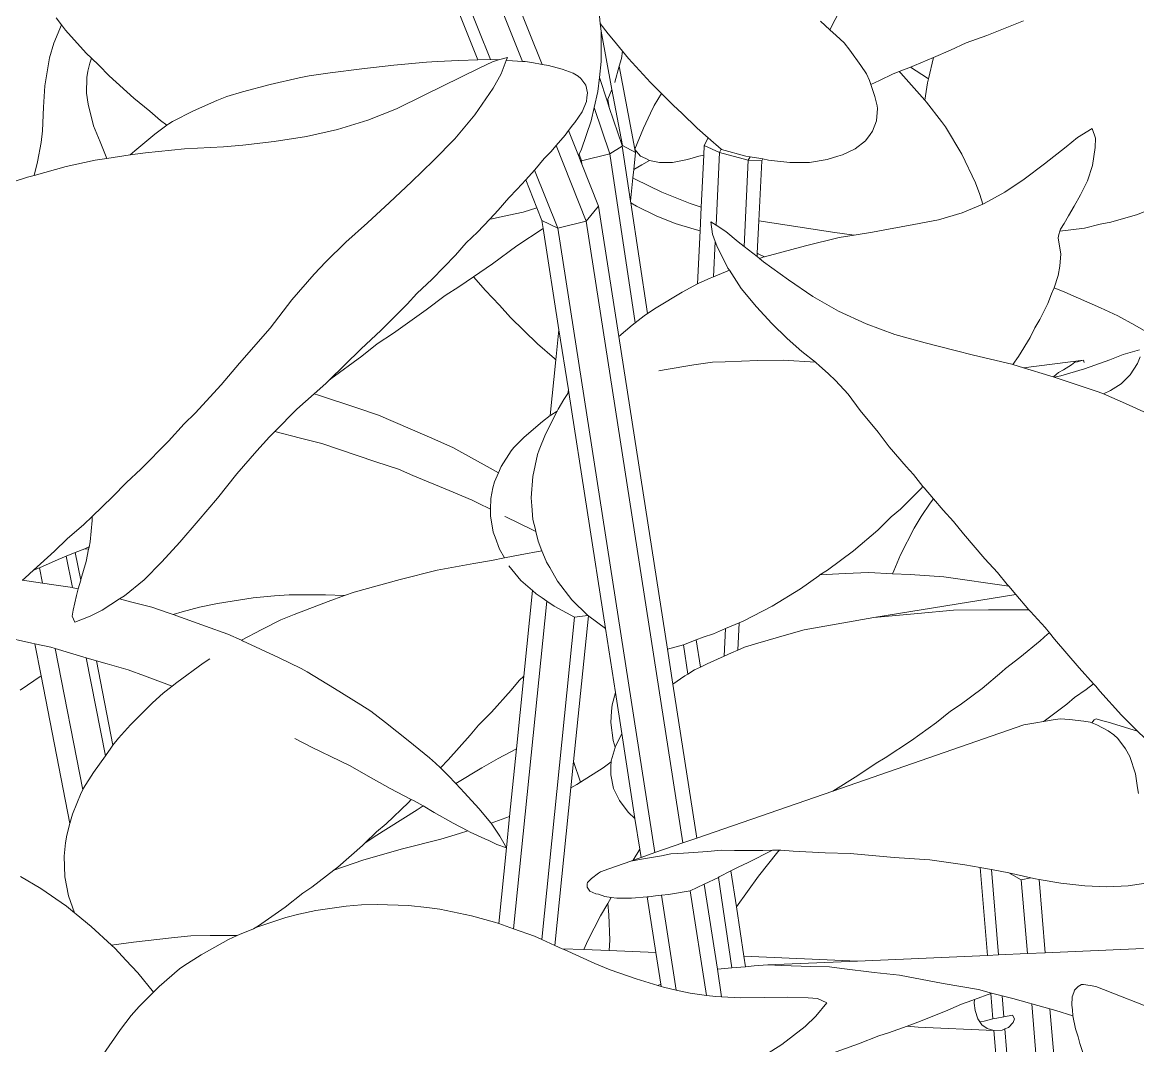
# Model space of a CAD drawing. Header units: metres. Extents: x 12.2 to 77.2, y 18.8 to 35.5.
# Drawn here: x 56.3503 to 56.5621, y 29.8605 to 30.0549 of the extents above; entities that cross this region are included whole.
import ezdxf

# ---------------------------------------------------------------- set-up
doc = ezdxf.new("R2010")
doc.units = ezdxf.units.M
doc.layers.add('0inne_gulv', color=7, linetype='Continuous', lineweight=13)

# ---------------------------------------------------------------- blocks, each defined once
blk = doc.blocks.new('One bedroom house fr')
for p, q in [((1.44111, -2.4184), (1.40235, -2.32123)), ((1.44718, -2.41876), (1.41072, -2.32728)), ((1.43873, -2.41848), (1.41501, -2.35902)), ((1.45091, -2.41933), (1.43553, -2.38077)), ((1.50553, -2.41273), (1.51252, -2.39925)), ((1.46154, -2.40743), (1.46196, -2.41153)), ((1.35823, -2.41531), (1.35966, -2.4118)), ((1.35865, -2.41051), (1.35966, -2.4118)), ((1.35966, -2.4118), (1.36044, -2.41281)), ((1.46196, -2.41153), (1.46342, -2.41349)), ((1.46196, -2.41153), (1.46212, -2.41301)), ((1.50374, -2.41113), (1.50553, -2.41273)), ((1.54234, -2.41108), (1.53534, -2.41383)), ((1.36044, -2.41281), (1.36437, -2.41717)), ((1.46212, -2.41301), (1.4621, -2.41481)), ((1.46417, -2.42407), (1.46212, -2.41301)), ((1.46342, -2.41349), (1.46446, -2.41474)), ((1.50553, -2.41273), (1.50676, -2.41383)), ((1.50676, -2.41383), (1.50829, -2.41526)), ((1.53534, -2.41383), (1.53143, -2.41526)), ((1.35741, -2.41808), (1.35823, -2.41531)), ((1.4621, -2.41481), (1.46211, -2.41875)), ((1.46618, -2.41683), (1.46446, -2.41474)), ((1.50936, -2.41662), (1.50829, -2.41526)), ((1.52842, -2.41662), (1.53143, -2.41526)), ((1.35648, -2.42339), (1.35741, -2.41808)), ((1.36437, -2.41717), (1.36537, -2.41814)), ((1.36501, -2.41909), (1.36537, -2.41814)), ((1.36537, -2.41814), (1.36675, -2.41947)), ((1.44111, -2.4184), (1.43873, -2.41848)), ((1.44117, -2.4184), (1.44111, -2.4184)), ((1.44117, -2.4184), (1.44264, -2.41848)), ((1.44431, -2.41802), (1.44264, -2.41848)), ((1.44431, -2.41802), (1.4441, -2.41856)), ((1.46557, -2.41964), (1.46596, -2.4182)), ((1.46618, -2.41683), (1.46596, -2.4182)), ((1.46618, -2.41683), (1.46614, -2.41683)), ((1.46618, -2.41683), (1.46731, -2.4182)), ((1.47147, -2.42277), (1.46731, -2.4182)), ((1.51145, -2.41951), (1.50936, -2.41662)), ((1.52164, -2.41951), (1.5252, -2.41799)), ((1.5252, -2.41799), (1.52425, -2.42209)), ((1.5252, -2.41799), (1.52842, -2.41662)), ((1.36466, -2.42059), (1.36501, -2.41909)), ((1.36868, -2.42148), (1.36675, -2.41947)), ((1.41064, -2.4209), (1.41665, -2.42014)), ((1.42277, -2.41948), (1.41665, -2.42014)), ((1.42277, -2.41948), (1.42893, -2.41892)), ((1.43894, -2.42004), (1.4285, -2.4252)), ((1.42893, -2.41892), (1.43101, -2.41876)), ((1.43101, -2.41876), (1.43509, -2.4186)), ((1.43873, -2.41848), (1.43509, -2.4186)), ((1.43894, -2.42004), (1.44147, -2.41881)), ((1.44264, -2.41848), (1.44147, -2.41881)), ((1.4441, -2.41856), (1.44312, -2.42113)), ((1.4441, -2.41856), (1.44529, -2.41862)), ((1.44529, -2.41862), (1.44718, -2.41876)), ((1.44718, -2.41876), (1.44769, -2.4188)), ((1.44895, -2.41897), (1.44769, -2.4188)), ((1.44895, -2.41897), (1.45091, -2.41933)), ((1.45091, -2.41933), (1.45212, -2.41955)), ((1.45474, -2.42024), (1.45212, -2.41955)), ((1.45474, -2.42024), (1.45679, -2.42101)), ((1.46211, -2.41875), (1.46178, -2.4218)), ((1.46474, -2.42268), (1.46557, -2.41964)), ((1.46557, -2.41964), (1.46852, -2.43544)), ((1.51249, -2.42113), (1.51145, -2.41951)), ((1.5187, -2.42068), (1.52086, -2.41982)), ((1.52086, -2.41982), (1.52164, -2.41951)), ((1.52408, -2.42196), (1.52086, -2.41982)), ((1.36448, -2.42183), (1.36443, -2.42479)), ((1.36448, -2.42183), (1.36466, -2.42059)), ((1.37338, -2.42576), (1.36868, -2.42148)), ((1.39927, -2.42315), (1.40481, -2.42185)), ((1.40481, -2.42185), (1.40667, -2.42147)), ((1.40667, -2.42147), (1.41064, -2.4209)), ((1.44162, -2.42381), (1.44312, -2.42113)), ((1.45679, -2.42101), (1.45777, -2.42159)), ((1.45827, -2.42198), (1.45777, -2.42159)), ((1.45827, -2.42198), (1.45921, -2.4233)), ((1.46178, -2.4218), (1.46149, -2.42448)), ((1.46326, -2.42624), (1.46178, -2.4218)), ((1.46472, -2.42277), (1.46474, -2.42268)), ((1.51305, -2.42241), (1.51249, -2.42113)), ((1.51305, -2.42241), (1.51333, -2.42317)), ((1.51498, -2.42241), (1.51333, -2.42317)), ((1.51498, -2.42241), (1.51758, -2.42113)), ((1.51758, -2.42113), (1.5187, -2.42068)), ((1.51904, -2.42102), (1.5187, -2.42068)), ((1.52357, -2.42614), (1.51904, -2.42102)), ((1.52425, -2.42209), (1.52408, -2.42196)), ((1.52425, -2.42209), (1.52408, -2.42285)), ((1.35626, -2.42746), (1.35648, -2.42339)), ((1.36443, -2.42479), (1.36471, -2.42691)), ((1.39402, -2.42454), (1.39106, -2.42543)), ((1.39402, -2.42454), (1.39927, -2.42315)), ((1.44162, -2.42381), (1.43815, -2.42888)), ((1.45954, -2.4247), (1.45921, -2.4233)), ((1.45954, -2.4247), (1.45937, -2.42559)), ((1.46082, -2.42749), (1.46149, -2.42448)), ((1.46417, -2.42407), (1.46338, -2.42594)), ((1.46615, -2.43473), (1.46417, -2.42407)), ((1.47147, -2.42277), (1.47355, -2.42485)), ((1.51333, -2.42317), (1.51411, -2.42541)), ((1.52357, -2.42614), (1.52408, -2.42285)), ((1.36471, -2.42691), (1.36574, -2.43101)), ((1.3764, -2.42818), (1.37338, -2.42576)), ((1.38473, -2.42815), (1.38914, -2.42618)), ((1.38914, -2.42618), (1.39106, -2.42543)), ((1.42325, -2.42774), (1.4285, -2.4252)), ((1.45852, -2.42833), (1.45931, -2.42635)), ((1.45937, -2.42559), (1.45931, -2.42635)), ((1.46338, -2.42594), (1.46326, -2.42624)), ((1.46367, -2.42749), (1.46326, -2.42624)), ((1.46367, -2.42749), (1.46338, -2.42594)), ((1.47355, -2.42485), (1.47221, -2.42716)), ((1.47355, -2.42485), (1.47587, -2.42716)), ((1.51455, -2.42718), (1.51411, -2.42541)), ((1.52388, -2.4265), (1.52357, -2.42614)), ((1.52388, -2.4265), (1.52675, -2.43019)), ((1.35605, -2.43194), (1.35626, -2.42746)), ((1.37844, -2.42995), (1.3764, -2.42818)), ((1.38076, -2.43018), (1.38473, -2.42815)), ((1.41779, -2.42994), (1.42325, -2.42774)), ((1.43436, -2.43345), (1.43815, -2.42888)), ((1.45852, -2.42833), (1.45714, -2.43036)), ((1.46024, -2.43007), (1.46082, -2.42749)), ((1.46375, -2.4363), (1.46082, -2.42749)), ((1.46608, -2.43473), (1.46367, -2.42749)), ((1.47148, -2.42857), (1.47014, -2.43144)), ((1.47221, -2.42716), (1.47148, -2.42857)), ((1.47587, -2.42716), (1.47743, -2.42857)), ((1.47743, -2.42857), (1.48036, -2.43144)), ((1.51437, -2.43005), (1.5146, -2.42773)), ((1.5146, -2.42773), (1.51455, -2.42718)), ((1.36574, -2.43101), (1.36702, -2.43402)), ((1.37736, -2.4326), (1.37966, -2.43089)), ((1.37844, -2.42995), (1.37966, -2.43089)), ((1.37966, -2.43089), (1.38003, -2.43061)), ((1.38003, -2.43061), (1.38076, -2.43018)), ((1.41779, -2.42994), (1.41209, -2.43172)), ((1.45673, -2.4308), (1.45593, -2.4319)), ((1.45714, -2.43036), (1.45673, -2.4308)), ((1.46024, -2.43007), (1.45839, -2.43545)), ((1.51437, -2.43005), (1.51365, -2.43201)), ((1.52675, -2.43019), (1.52751, -2.43121)), ((1.35579, -2.43416), (1.35605, -2.43194)), ((1.37736, -2.4326), (1.37358, -2.43572)), ((1.40006, -2.43395), (1.40616, -2.43305)), ((1.41209, -2.43172), (1.40616, -2.43305)), ((1.45356, -2.43476), (1.45527, -2.43279)), ((1.45593, -2.4319), (1.45527, -2.43279)), ((1.45782, -2.43665), (1.45593, -2.4319)), ((1.46852, -2.43544), (1.47014, -2.43144)), ((1.48245, -2.43327), (1.48036, -2.43144)), ((1.48169, -2.43473), (1.48245, -2.43327)), ((1.48493, -2.43544), (1.48245, -2.43327)), ((1.51228, -2.43383), (1.51317, -2.43264)), ((1.51317, -2.43264), (1.51365, -2.43201)), ((1.52751, -2.43121), (1.53062, -2.4364)), ((1.55042, -2.43496), (1.55256, -2.43321)), ((1.55534, -2.43147), (1.55256, -2.43321)), ((1.55534, -2.43147), (1.55595, -2.43331)), ((1.35513, -2.43783), (1.35579, -2.43416)), ((1.36826, -2.43717), (1.36702, -2.43402)), ((1.383, -2.43539), (1.37558, -2.4361)), ((1.39043, -2.43497), (1.383, -2.43539)), ((1.39408, -2.43465), (1.39043, -2.43497)), ((1.40006, -2.43395), (1.39408, -2.43465)), ((1.43027, -2.43761), (1.43436, -2.43345)), ((1.45256, -2.43591), (1.45356, -2.43476)), ((1.45927, -2.44909), (1.45356, -2.43476)), ((1.46612, -2.43484), (1.46375, -2.4363)), ((1.46615, -2.43473), (1.46608, -2.43473)), ((1.46612, -2.43484), (1.46608, -2.43473)), ((1.46612, -2.43484), (1.46615, -2.43473)), ((1.46612, -2.43484), (1.46769, -2.44529)), ((1.46862, -2.43607), (1.46615, -2.43473)), ((1.48161, -2.43654), (1.48169, -2.43473)), ((1.4846, -2.43607), (1.48169, -2.43473)), ((1.50797, -2.43651), (1.51035, -2.43539)), ((1.51228, -2.43383), (1.51035, -2.43539)), ((1.55042, -2.43496), (1.54628, -2.43822)), ((1.55592, -2.43513), (1.55539, -2.4385)), ((1.55592, -2.43513), (1.55595, -2.43331)), ((1.36604, -2.4375), (1.36054, -2.43875)), ((1.36826, -2.43717), (1.36604, -2.4375)), ((1.37272, -2.43652), (1.36826, -2.43717)), ((1.37358, -2.43572), (1.37272, -2.43652)), ((1.37558, -2.4361), (1.37272, -2.43652)), ((1.45131, -2.43717), (1.44954, -2.43937)), ((1.45256, -2.43591), (1.45131, -2.43717)), ((1.45795, -2.43638), (1.45782, -2.43665)), ((1.45822, -2.43764), (1.45782, -2.43665)), ((1.45839, -2.43545), (1.45795, -2.43638)), ((1.45837, -2.43765), (1.45795, -2.43638)), ((1.46375, -2.4363), (1.45837, -2.43765)), ((1.46856, -2.46839), (1.46375, -2.4363)), ((1.46862, -2.43607), (1.4683, -2.43929)), ((1.46852, -2.43544), (1.46851, -2.43549)), ((1.46851, -2.43549), (1.4696, -2.43673)), ((1.46851, -2.43549), (1.46862, -2.43607)), ((1.4696, -2.43673), (1.47061, -2.43722)), ((1.47116, -2.43754), (1.47061, -2.43722)), ((1.47567, -2.43794), (1.47852, -2.43741)), ((1.47852, -2.43741), (1.48068, -2.43673)), ((1.48161, -2.43654), (1.48068, -2.43673)), ((1.48113, -2.44642), (1.48161, -2.43654)), ((1.4846, -2.43607), (1.48393, -2.44986)), ((1.48493, -2.43544), (1.4846, -2.43607)), ((1.49005, -2.43753), (1.4846, -2.43607)), ((1.48498, -2.43547), (1.48493, -2.43544)), ((1.48498, -2.43547), (1.48956, -2.43673)), ((1.48956, -2.43673), (1.4904, -2.43687)), ((1.49005, -2.43753), (1.4904, -2.43687)), ((1.4904, -2.43687), (1.49246, -2.43722)), ((1.49279, -2.43729), (1.49246, -2.43722)), ((1.4926, -2.43765), (1.49279, -2.43729)), ((1.49391, -2.43754), (1.49279, -2.43729)), ((1.50165, -2.43794), (1.50503, -2.43741)), ((1.50503, -2.43741), (1.50707, -2.43673)), ((1.50797, -2.43651), (1.50707, -2.43673)), ((1.53062, -2.4364), (1.53319, -2.44183)), ((1.35513, -2.43783), (1.35449, -2.44041)), ((1.36054, -2.43875), (1.35449, -2.44041)), ((1.43027, -2.43761), (1.4261, -2.44163)), ((1.44949, -2.43942), (1.44782, -2.44126)), ((1.44954, -2.43937), (1.44949, -2.43942)), ((1.45389, -2.45045), (1.44949, -2.43942)), ((1.45837, -2.43765), (1.45822, -2.43764)), ((1.45846, -2.43825), (1.45822, -2.43764)), ((1.45846, -2.43825), (1.45837, -2.43765)), ((1.46164, -2.44623), (1.45846, -2.43825)), ((1.4683, -2.43929), (1.46814, -2.44086)), ((1.46982, -2.43841), (1.4683, -2.43929)), ((1.47133, -2.43757), (1.46982, -2.43841)), ((1.47116, -2.43754), (1.47133, -2.43757)), ((1.47133, -2.43757), (1.47321, -2.43798)), ((1.47567, -2.43794), (1.47321, -2.43798)), ((1.48926, -2.45389), (1.49005, -2.43753)), ((1.4926, -2.43765), (1.49005, -2.43753)), ((1.49205, -2.44907), (1.4926, -2.43765)), ((1.49391, -2.43754), (1.49793, -2.43798)), ((1.50165, -2.43794), (1.49793, -2.43798)), ((1.54242, -2.4411), (1.54628, -2.43822)), ((1.55443, -2.44147), (1.55539, -2.4385)), ((1.35029, -2.44169), (1.35321, -2.44076)), ((1.35449, -2.44041), (1.35321, -2.44076)), ((1.4261, -2.44163), (1.42192, -2.44555)), ((1.44782, -2.44126), (1.4462, -2.44304)), ((1.44993, -2.44657), (1.44782, -2.44126)), ((1.46814, -2.44086), (1.46769, -2.44529)), ((1.46856, -2.4411), (1.46814, -2.44086)), ((1.47367, -2.44362), (1.46856, -2.4411)), ((1.53875, -2.44362), (1.54242, -2.4411)), ((1.55313, -2.44407), (1.55443, -2.44147)), ((1.4462, -2.44304), (1.44456, -2.44467)), ((1.479, -2.44576), (1.47367, -2.44362)), ((1.53319, -2.44183), (1.53399, -2.44406)), ((1.53487, -2.44576), (1.53875, -2.44362)), ((1.42192, -2.44555), (1.41777, -2.44939)), ((1.44257, -2.447), (1.44456, -2.44467)), ((1.46774, -2.44564), (1.46769, -2.44529)), ((1.46774, -2.44564), (1.46882, -2.44628)), ((1.47089, -2.46665), (1.46774, -2.44564)), ((1.479, -2.44576), (1.48113, -2.44642)), ((1.53461, -2.44587), (1.53069, -2.4475)), ((1.53461, -2.44587), (1.53399, -2.44406)), ((1.53487, -2.44576), (1.53461, -2.44587)), ((1.55313, -2.44407), (1.5519, -2.44628)), ((1.5691, -2.44576), (1.56398, -2.44781)), ((1.44097, -2.4487), (1.44257, -2.447)), ((1.44731, -2.4474), (1.4434, -2.44819)), ((1.44993, -2.44657), (1.44731, -2.4474)), ((1.45088, -2.44895), (1.44993, -2.44657)), ((1.46164, -2.44623), (1.45927, -2.44909)), ((1.46549, -2.47099), (1.46164, -2.44623)), ((1.46882, -2.44628), (1.47254, -2.44812)), ((1.48091, -2.45094), (1.48113, -2.44642)), ((1.53069, -2.4475), (1.5262, -2.44882)), ((1.5519, -2.44628), (1.55084, -2.44812)), ((1.56398, -2.44781), (1.55886, -2.44931)), ((1.41777, -2.44939), (1.41366, -2.45308)), ((1.43865, -2.45116), (1.44097, -2.4487)), ((1.4414, -2.44865), (1.44097, -2.4487)), ((1.4414, -2.44865), (1.4434, -2.44819)), ((1.45389, -2.45045), (1.45088, -2.44895)), ((1.45112, -2.4505), (1.45088, -2.44895)), ((1.45927, -2.44909), (1.45389, -2.45045)), ((1.47764, -2.56721), (1.45927, -2.44909)), ((1.47254, -2.44812), (1.4762, -2.44956)), ((1.4762, -2.44956), (1.47979, -2.45059)), ((1.48294, -2.44921), (1.48327, -2.45154)), ((1.48294, -2.44921), (1.48393, -2.44986)), ((1.48393, -2.44986), (1.48579, -2.45108)), ((1.49175, -2.45518), (1.49205, -2.44907)), ((1.49205, -2.44907), (1.50239, -2.45063)), ((1.52148, -2.44973), (1.51668, -2.45063)), ((1.52148, -2.44973), (1.5262, -2.44882)), ((1.55, -2.44956), (1.54935, -2.45059)), ((1.55084, -2.44812), (1.55, -2.44956)), ((1.5539, -2.45041), (1.55684, -2.44969)), ((1.55886, -2.44931), (1.55684, -2.44969)), ((1.4365, -2.45324), (1.43865, -2.45116)), ((1.45112, -2.4505), (1.44612, -2.4538)), ((1.45411, -2.46971), (1.45112, -2.4505)), ((1.47233, -2.56904), (1.45389, -2.45045)), ((1.48091, -2.45094), (1.47979, -2.45059)), ((1.48042, -2.46101), (1.48091, -2.45094)), ((1.48378, -2.45295), (1.48327, -2.45154)), ((1.48816, -2.45304), (1.48579, -2.45108)), ((1.50732, -2.4522), (1.50089, -2.45378)), ((1.50239, -2.45063), (1.50603, -2.45116)), ((1.50603, -2.45116), (1.51015, -2.45173)), ((1.51015, -2.45173), (1.50732, -2.4522)), ((1.51366, -2.45116), (1.51015, -2.45173)), ((1.51668, -2.45063), (1.51366, -2.45116)), ((1.54899, -2.45162), (1.54891, -2.45224)), ((1.54891, -2.45224), (1.54909, -2.45349)), ((1.54899, -2.45162), (1.54921, -2.451)), ((1.5539, -2.45041), (1.54921, -2.451)), ((1.54921, -2.451), (1.54935, -2.45059)), ((1.40985, -2.45683), (1.41366, -2.45308)), ((1.43446, -2.45555), (1.4365, -2.45324)), ((1.44612, -2.4538), (1.44147, -2.45718)), ((1.48378, -2.45295), (1.48345, -2.45966)), ((1.48408, -2.45378), (1.48378, -2.45295)), ((1.48408, -2.45378), (1.4862, -2.45805)), ((1.48816, -2.45304), (1.48926, -2.45389)), ((1.48926, -2.45389), (1.49172, -2.45582)), ((1.50089, -2.45378), (1.49315, -2.45586)), ((1.54942, -2.45528), (1.54909, -2.45349)), ((1.43001, -2.46014), (1.43446, -2.45555)), ((1.49172, -2.45582), (1.49175, -2.45518)), ((1.49172, -2.45582), (1.4922, -2.4562)), ((1.49193, -2.45528), (1.49175, -2.45518)), ((1.49315, -2.45586), (1.49193, -2.45528)), ((1.493, -2.4559), (1.4922, -2.4562)), ((1.4922, -2.4562), (1.49297, -2.45681)), ((1.49315, -2.45586), (1.493, -2.4559)), ((1.5492, -2.45763), (1.54942, -2.45528)), ((1.40985, -2.45683), (1.40763, -2.45917)), ((1.44147, -2.45718), (1.43788, -2.45965)), ((1.48646, -2.45843), (1.48345, -2.45966)), ((1.48646, -2.45843), (1.4862, -2.45805)), ((1.48873, -2.4619), (1.48646, -2.45843)), ((1.49766, -2.46026), (1.49297, -2.45681)), ((1.54891, -2.45945), (1.5492, -2.45763)), ((1.40763, -2.45917), (1.40338, -2.46405)), ((1.43001, -2.46014), (1.42715, -2.46284)), ((1.43788, -2.45965), (1.43511, -2.46155)), ((1.43788, -2.45965), (1.44015, -2.46229)), ((1.48068, -2.46086), (1.48284, -2.45991)), ((1.48345, -2.45966), (1.48284, -2.45991)), ((1.50231, -2.46343), (1.49766, -2.46026)), ((1.54815, -2.46175), (1.54891, -2.45945)), ((1.42715, -2.46284), (1.4253, -2.46486)), ((1.43251, -2.46323), (1.43511, -2.46155)), ((1.44015, -2.46229), (1.44281, -2.46505)), ((1.47752, -2.4626), (1.47256, -2.46556)), ((1.47752, -2.4626), (1.48042, -2.46101)), ((1.48042, -2.46101), (1.48068, -2.46086)), ((1.49162, -2.46538), (1.48873, -2.4619)), ((1.5476, -2.46293), (1.54694, -2.46474)), ((1.5481, -2.46192), (1.5476, -2.46293)), ((1.5481, -2.46192), (1.54815, -2.46175)), ((1.55017, -2.4626), (1.54815, -2.46175)), ((1.55017, -2.4626), (1.55693, -2.46556)), ((1.39926, -2.46941), (1.40338, -2.46405)), ((1.42037, -2.46979), (1.4253, -2.46486)), ((1.42887, -2.46596), (1.43251, -2.46323)), ((1.44493, -2.46738), (1.44281, -2.46505)), ((1.50721, -2.46622), (1.50231, -2.46343)), ((1.54694, -2.46474), (1.54543, -2.46781)), ((1.42887, -2.46596), (1.42271, -2.47035)), ((1.47026, -2.46706), (1.46856, -2.46839)), ((1.47089, -2.46665), (1.47026, -2.46706)), ((1.47256, -2.46556), (1.47089, -2.46665)), ((1.49162, -2.46538), (1.49455, -2.46854)), ((1.50721, -2.46622), (1.51241, -2.46863)), ((1.55693, -2.46556), (1.56021, -2.46706)), ((1.56021, -2.46706), (1.56342, -2.46884)), ((1.45003, -2.47237), (1.44493, -2.46738)), ((1.46799, -2.46884), (1.46549, -2.47099)), ((1.46856, -2.46839), (1.46799, -2.46884)), ((1.49455, -2.46854), (1.49743, -2.47137)), ((1.51241, -2.46863), (1.5179, -2.47062)), ((1.54447, -2.46934), (1.54543, -2.46781)), ((1.56342, -2.46884), (1.56961, -2.47242)), ((1.39345, -2.47606), (1.39926, -2.46941)), ((1.41646, -2.4734), (1.42037, -2.46979)), ((1.42271, -2.47035), (1.41962, -2.47242)), ((1.45353, -2.47543), (1.45411, -2.46971)), ((1.45589, -2.48115), (1.45411, -2.46971)), ((1.47473, -2.5304), (1.46549, -2.47099)), ((1.49743, -2.47137), (1.50021, -2.47386)), ((1.52363, -2.47219), (1.5179, -2.47062)), ((1.54138, -2.47481), (1.54357, -2.47117)), ((1.54357, -2.47117), (1.54447, -2.46934)), ((1.41039, -2.47938), (1.41646, -2.4734)), ((1.41962, -2.47242), (1.41669, -2.47472)), ((1.45328, -2.4752), (1.45003, -2.47237)), ((1.52363, -2.47219), (1.52932, -2.47369)), ((1.56433, -2.47352), (1.56122, -2.47443)), ((1.41669, -2.47472), (1.41082, -2.47908)), ((1.45246, -2.48601), (1.45353, -2.47543)), ((1.45353, -2.47543), (1.45328, -2.4752)), ((1.48566, -2.4758), (1.49187, -2.47559)), ((1.49187, -2.47559), (1.4967, -2.47548)), ((1.4967, -2.47548), (1.5028, -2.4759)), ((1.50021, -2.47386), (1.5028, -2.4759)), ((1.52932, -2.47369), (1.53284, -2.47457)), ((1.53284, -2.47457), (1.54008, -2.47628)), ((1.5403, -2.47634), (1.54138, -2.47481)), ((1.54232, -2.47696), (1.55367, -2.47548)), ((1.55257, -2.4758), (1.55339, -2.47559)), ((1.55339, -2.47559), (1.55367, -2.47548)), ((1.55367, -2.47548), (1.55385, -2.47592)), ((1.55872, -2.47542), (1.55388, -2.47712)), ((1.55872, -2.47542), (1.56122, -2.47443)), ((1.56395, -2.47614), (1.56444, -2.47487)), ((1.38999, -2.48018), (1.39345, -2.47606)), ((1.4731, -2.47752), (1.4741, -2.47733)), ((1.47974, -2.47642), (1.4741, -2.47733)), ((1.48328, -2.47591), (1.47974, -2.47642)), ((1.48566, -2.4758), (1.48328, -2.47591)), ((1.5028, -2.4759), (1.50292, -2.47599)), ((1.50353, -2.47653), (1.50292, -2.47599)), ((1.50531, -2.47809), (1.50353, -2.47653)), ((1.54008, -2.47628), (1.5403, -2.47634)), ((1.5403, -2.47634), (1.54232, -2.47696)), ((1.54232, -2.47696), (1.54734, -2.47848)), ((1.54895, -2.47782), (1.54991, -2.47733)), ((1.54939, -2.47845), (1.55388, -2.47712)), ((1.55142, -2.47642), (1.54991, -2.47733)), ((1.55208, -2.47591), (1.55142, -2.47642)), ((1.55257, -2.4758), (1.55208, -2.47591)), ((1.56395, -2.47614), (1.56255, -2.47831)), ((1.40983, -2.47993), (1.41039, -2.47938)), ((1.41082, -2.47908), (1.41039, -2.47938)), ((1.50531, -2.47809), (1.50664, -2.47937)), ((1.50664, -2.47937), (1.50904, -2.48197)), ((1.54734, -2.47848), (1.54795, -2.47868)), ((1.54795, -2.47868), (1.54805, -2.4786)), ((1.54795, -2.47868), (1.54811, -2.47874)), ((1.54805, -2.4786), (1.54895, -2.47782)), ((1.54811, -2.47874), (1.54939, -2.47845)), ((1.54811, -2.47874), (1.55648, -2.4815)), ((1.56083, -2.48001), (1.56255, -2.47831)), ((1.38504, -2.48554), (1.38999, -2.48018)), ((1.40434, -2.48484), (1.40762, -2.48191)), ((1.40762, -2.48191), (1.40983, -2.47993)), ((1.40845, -2.48218), (1.40762, -2.48191)), ((1.45506, -2.48295), (1.45582, -2.48186)), ((1.45582, -2.48186), (1.45589, -2.48115)), ((1.45582, -2.48186), (1.45597, -2.48165)), ((1.45597, -2.48165), (1.45589, -2.48115)), ((1.46294, -2.5265), (1.45597, -2.48165)), ((1.51127, -2.48509), (1.50904, -2.48197)), ((1.55648, -2.4815), (1.55747, -2.48192)), ((1.55747, -2.48192), (1.55884, -2.48127)), ((1.55747, -2.48192), (1.56169, -2.48371)), ((1.55884, -2.48127), (1.56083, -2.48001)), ((1.40845, -2.48218), (1.41555, -2.48451)), ((1.45395, -2.48483), (1.45506, -2.48295)), ((1.56169, -2.48371), (1.56851, -2.48681)), ((1.38504, -2.48554), (1.38294, -2.48762)), ((1.40018, -2.48907), (1.40434, -2.48484)), ((1.41555, -2.48451), (1.41983, -2.48594)), ((1.4226, -2.48713), (1.41983, -2.48594)), ((1.451, -2.48713), (1.45246, -2.48601)), ((1.45376, -2.4852), (1.45157, -2.48953)), ((1.45246, -2.48601), (1.45255, -2.48594)), ((1.45376, -2.4852), (1.45255, -2.48594)), ((1.45395, -2.48483), (1.45376, -2.4852)), ((1.51472, -2.48915), (1.51127, -2.48509)), ((1.38294, -2.48762), (1.37997, -2.49091)), ((1.42953, -2.49014), (1.4226, -2.48713)), ((1.44751, -2.49014), (1.451, -2.48713)), ((1.39676, -2.4927), (1.39918, -2.49008)), ((1.39918, -2.49008), (1.40018, -2.48907)), ((1.40018, -2.48907), (1.40501, -2.49032)), ((1.40501, -2.49032), (1.40908, -2.49135)), ((1.42953, -2.49014), (1.43397, -2.4921)), ((1.44751, -2.49014), (1.44554, -2.4921)), ((1.45032, -2.49254), (1.45157, -2.48953)), ((1.51682, -2.49194), (1.51472, -2.48915)), ((1.37997, -2.49091), (1.37472, -2.49622)), ((1.41223, -2.49243), (1.40908, -2.49135)), ((1.41936, -2.49482), (1.41223, -2.49243)), ((1.43397, -2.4921), (1.4351, -2.49271)), ((1.44554, -2.4921), (1.44503, -2.49271)), ((1.45001, -2.49342), (1.45032, -2.49254)), ((1.52001, -2.4957), (1.51682, -2.49194)), ((1.39294, -2.4971), (1.39676, -2.4927)), ((1.4351, -2.49271), (1.44047, -2.49568)), ((1.44503, -2.49271), (1.44314, -2.49568)), ((1.44912, -2.49758), (1.45001, -2.49342)), ((1.37199, -2.49875), (1.37472, -2.49622)), ((1.42362, -2.49622), (1.41936, -2.49482)), ((1.42639, -2.4974), (1.42362, -2.49622)), ((1.44047, -2.49568), (1.44261, -2.49688)), ((1.44314, -2.49568), (1.44261, -2.49688)), ((1.52001, -2.4957), (1.52144, -2.49721)), ((1.36936, -2.50149), (1.37199, -2.49875)), ((1.39294, -2.4971), (1.38925, -2.50169)), ((1.42639, -2.4974), (1.43328, -2.50027)), ((1.44184, -2.49863), (1.44156, -2.49978)), ((1.44261, -2.49688), (1.44184, -2.49863)), ((1.44912, -2.49758), (1.44882, -2.50163)), ((1.52144, -2.49721), (1.52319, -2.49947)), ((1.43765, -2.50207), (1.43328, -2.50027)), ((1.44116, -2.5018), (1.44156, -2.49978)), ((1.52286, -2.49985), (1.51893, -2.50379)), ((1.52319, -2.49947), (1.52286, -2.49985)), ((1.52319, -2.49947), (1.52342, -2.49975)), ((1.52342, -2.49975), (1.52522, -2.50186)), ((1.36546, -2.5052), (1.36936, -2.50149)), ((1.38563, -2.50602), (1.38925, -2.50169)), ((1.43877, -2.50264), (1.43765, -2.50207)), ((1.44112, -2.50382), (1.43877, -2.50264)), ((1.44116, -2.5018), (1.44112, -2.50382)), ((1.44893, -2.50318), (1.44882, -2.50163)), ((1.5246, -2.50265), (1.5229, -2.50517)), ((1.52522, -2.50186), (1.5246, -2.50265)), ((1.52522, -2.50186), (1.52707, -2.50401)), ((1.36389, -2.50669), (1.36546, -2.5052)), ((1.36546, -2.50597), (1.36546, -2.5052)), ((1.44112, -2.50382), (1.4411, -2.50505)), ((1.4411, -2.50505), (1.44164, -2.50817)), ((1.44401, -2.50527), (1.44383, -2.50518)), ((1.44401, -2.50527), (1.44907, -2.50775)), ((1.44917, -2.50578), (1.44893, -2.50318)), ((1.51465, -2.5078), (1.5172, -2.50529)), ((1.51893, -2.50379), (1.5172, -2.50529)), ((1.52157, -2.50739), (1.5229, -2.50517)), ((1.52904, -2.50612), (1.52707, -2.50401)), ((1.36073, -2.50946), (1.36389, -2.50669)), ((1.36508, -2.51002), (1.36546, -2.50597)), ((1.38212, -2.51006), (1.38563, -2.50602)), ((1.44917, -2.50578), (1.44963, -2.50769)), ((1.51898, -2.51245), (1.52157, -2.50739)), ((1.53092, -2.5085), (1.52904, -2.50612)), ((1.35833, -2.5118), (1.36073, -2.50946)), ((1.44164, -2.50817), (1.44201, -2.50913)), ((1.44201, -2.50913), (1.44281, -2.51139)), ((1.44971, -2.50805), (1.44907, -2.50775)), ((1.44963, -2.50769), (1.44971, -2.50805)), ((1.44971, -2.50805), (1.45014, -2.50987)), ((1.51465, -2.5078), (1.51004, -2.51172)), ((1.53497, -2.51322), (1.53092, -2.5085)), ((1.36228, -2.51206), (1.36408, -2.51132)), ((1.36408, -2.51132), (1.36475, -2.51105)), ((1.3648, -2.5114), (1.36408, -2.51132)), ((1.36433, -2.51376), (1.3648, -2.5114)), ((1.36489, -2.51099), (1.36475, -2.51105)), ((1.3648, -2.5114), (1.36489, -2.51099)), ((1.36489, -2.51099), (1.36508, -2.51002)), ((1.38212, -2.51006), (1.37873, -2.51379)), ((1.44281, -2.51139), (1.44376, -2.51307)), ((1.45088, -2.5117), (1.45014, -2.50987)), ((1.35833, -2.5118), (1.35431, -2.51542)), ((1.35904, -2.51338), (1.35546, -2.51493)), ((1.35904, -2.51338), (1.36057, -2.51276)), ((1.36057, -2.51276), (1.36228, -2.51206)), ((1.36173, -2.51871), (1.36057, -2.51276)), ((1.36228, -2.51206), (1.3633, -2.51728)), ((1.36433, -2.51376), (1.36333, -2.51717)), ((1.44132, -2.51353), (1.43796, -2.51415)), ((1.44132, -2.51353), (1.44376, -2.51307)), ((1.44376, -2.51307), (1.44673, -2.5125)), ((1.45088, -2.5117), (1.44673, -2.5125)), ((1.45169, -2.51371), (1.45088, -2.5117)), ((1.45169, -2.51371), (1.45176, -2.51384)), ((1.51004, -2.51172), (1.50511, -2.51536)), ((1.51766, -2.51552), (1.51898, -2.51245)), ((1.5374, -2.51583), (1.53497, -2.51322)), ((1.35431, -2.51542), (1.35273, -2.51684)), ((1.35546, -2.51493), (1.35431, -2.51542)), ((1.35603, -2.51785), (1.35546, -2.51493)), ((1.37873, -2.51379), (1.37535, -2.5172)), ((1.42398, -2.51718), (1.43099, -2.5154)), ((1.43796, -2.51415), (1.43099, -2.5154)), ((1.4469, -2.51733), (1.44462, -2.51455)), ((1.45176, -2.51384), (1.45236, -2.51486)), ((1.45384, -2.51749), (1.45236, -2.51486)), ((1.50511, -2.51536), (1.50364, -2.5163)), ((1.51297, -2.51581), (1.50845, -2.51601)), ((1.51746, -2.51606), (1.51297, -2.51581)), ((1.51746, -2.51606), (1.51766, -2.51552)), ((1.53922, -2.51812), (1.5374, -2.51583)), ((1.35219, -2.51729), (1.35224, -2.5173)), ((1.35224, -2.5173), (1.35223, -2.51726)), ((1.35273, -2.51684), (1.35224, -2.5173)), ((1.35224, -2.5173), (1.35603, -2.51785)), ((1.35603, -2.51785), (1.3582, -2.51816)), ((1.3633, -2.51728), (1.36283, -2.51896)), ((1.36333, -2.51717), (1.3633, -2.51728)), ((1.37535, -2.5172), (1.3716, -2.52025)), ((1.41523, -2.51954), (1.42398, -2.51718)), ((1.4469, -2.51733), (1.44908, -2.51926)), ((1.45655, -2.52102), (1.45384, -2.51749)), ((1.50342, -2.51644), (1.49996, -2.51892)), ((1.50364, -2.5163), (1.50342, -2.51644)), ((1.50845, -2.51601), (1.50364, -2.5163)), ((1.52081, -2.51624), (1.51746, -2.51606)), ((1.52721, -2.51664), (1.52081, -2.51624)), ((1.52721, -2.51664), (1.53951, -2.51846)), ((1.3582, -2.51816), (1.36173, -2.51871)), ((1.36173, -2.51871), (1.36186, -2.51873)), ((1.36186, -2.51873), (1.36283, -2.51896)), ((1.36283, -2.51896), (1.36248, -2.52023)), ((1.40288, -2.5201), (1.40007, -2.52024)), ((1.40288, -2.5201), (1.4098, -2.52006)), ((1.4098, -2.52006), (1.41337, -2.52022)), ((1.41337, -2.52022), (1.41523, -2.51954)), ((1.44744, -2.5355), (1.44908, -2.51926)), ((1.44908, -2.51926), (1.44977, -2.51987)), ((1.44977, -2.51987), (1.45093, -2.52063)), ((1.49996, -2.51892), (1.49461, -2.5222)), ((1.54085, -2.52002), (1.51387, -2.52437)), ((1.53922, -2.51812), (1.53951, -2.51846)), ((1.53951, -2.51846), (1.54085, -2.52002)), ((1.54085, -2.52002), (1.54334, -2.52293)), ((1.36186, -2.52296), (1.36248, -2.52023)), ((1.36736, -2.52298), (1.37065, -2.52086)), ((1.37065, -2.52086), (1.3716, -2.52025)), ((1.37065, -2.52086), (1.37274, -2.52138)), ((1.37274, -2.52138), (1.37679, -2.52241)), ((1.38585, -2.52241), (1.38925, -2.52172)), ((1.39604, -2.52067), (1.38925, -2.52172)), ((1.40007, -2.52024), (1.39604, -2.52067)), ((1.40382, -2.52383), (1.41026, -2.52135)), ((1.41026, -2.52135), (1.41337, -2.52022)), ((1.4455, -2.58352), (1.45182, -2.52127)), ((1.45093, -2.52063), (1.45182, -2.52127)), ((1.45182, -2.52127), (1.45318, -2.52225)), ((1.45655, -2.52102), (1.45959, -2.52399)), ((1.48908, -2.52506), (1.49461, -2.5222)), ((1.36186, -2.52296), (1.36169, -2.52411)), ((1.36216, -2.52527), (1.36169, -2.52411)), ((1.36216, -2.52527), (1.36508, -2.52412)), ((1.36736, -2.52298), (1.36508, -2.52412)), ((1.37993, -2.52349), (1.37679, -2.52241)), ((1.38085, -2.52382), (1.37993, -2.52349)), ((1.38085, -2.52382), (1.38255, -2.52328)), ((1.38702, -2.526), (1.38085, -2.52382)), ((1.38255, -2.52328), (1.38585, -2.52241)), ((1.40382, -2.52383), (1.40132, -2.52483)), ((1.45085, -2.58556), (1.45706, -2.5243)), ((1.45706, -2.5243), (1.45318, -2.52225)), ((1.45969, -2.52409), (1.45689, -2.55171)), ((1.45706, -2.5243), (1.45959, -2.52399)), ((1.45959, -2.52399), (1.45969, -2.52409)), ((1.45969, -2.52409), (1.45976, -2.52415)), ((1.46294, -2.5265), (1.45976, -2.52415)), ((1.51387, -2.52437), (1.52223, -2.52363)), ((1.52223, -2.52363), (1.52899, -2.523)), ((1.53566, -2.52293), (1.52899, -2.523)), ((1.53886, -2.52292), (1.53566, -2.52293)), ((1.53886, -2.52292), (1.54334, -2.52293)), ((1.54334, -2.52293), (1.54361, -2.52324)), ((1.54361, -2.52324), (1.54641, -2.52628)), ((1.39127, -2.52753), (1.38702, -2.526)), ((1.40132, -2.52483), (1.39772, -2.52665)), ((1.48834, -2.52537), (1.48573, -2.52649)), ((1.48809, -2.53058), (1.48834, -2.52537)), ((1.48908, -2.52506), (1.48834, -2.52537)), ((1.51387, -2.52437), (1.50068, -2.52671)), ((1.54722, -2.5273), (1.54641, -2.52628)), ((1.34842, -2.52801), (1.35404, -2.52926)), ((1.39384, -2.52871), (1.39127, -2.52753)), ((1.39772, -2.52665), (1.39384, -2.52871)), ((1.46482, -2.53862), (1.46294, -2.5265)), ((1.48148, -2.52813), (1.48019, -2.52862)), ((1.48343, -2.52747), (1.48148, -2.52813)), ((1.48573, -2.52649), (1.48343, -2.52747)), ((1.48548, -2.53173), (1.48573, -2.52649)), ((1.49728, -2.52768), (1.49188, -2.52926)), ((1.50068, -2.52671), (1.49728, -2.52768)), ((1.54546, -2.52879), (1.54687, -2.52753)), ((1.54687, -2.52753), (1.54722, -2.5273)), ((1.54818, -2.5285), (1.54722, -2.5273)), ((1.55285, -2.53396), (1.54818, -2.5285)), ((1.3546, -2.52938), (1.35404, -2.52926)), ((1.35579, -2.53543), (1.3546, -2.52938)), ((1.35763, -2.53003), (1.3546, -2.52938)), ((1.35847, -2.53028), (1.35763, -2.53003)), ((1.36371, -2.5571), (1.35847, -2.53028)), ((1.36118, -2.5311), (1.35847, -2.53028)), ((1.39401, -2.52879), (1.39384, -2.52871)), ((1.39401, -2.52879), (1.40085, -2.53199)), ((1.47473, -2.5304), (1.47775, -2.52955)), ((1.47576, -2.53704), (1.47473, -2.5304)), ((1.48019, -2.52862), (1.47775, -2.52955)), ((1.47858, -2.53514), (1.47775, -2.52955)), ((1.48096, -2.5338), (1.48019, -2.52862)), ((1.48686, -2.5311), (1.48809, -2.53058)), ((1.48809, -2.53058), (1.48935, -2.53003)), ((1.48935, -2.53003), (1.49188, -2.52926)), ((1.54546, -2.52879), (1.54159, -2.53199)), ((1.36434, -2.53202), (1.36118, -2.5311)), ((1.36798, -2.55064), (1.36434, -2.53202)), ((1.36629, -2.5326), (1.36434, -2.53202)), ((1.36629, -2.5326), (1.36943, -2.54863)), ((1.36832, -2.53319), (1.36629, -2.5326)), ((1.38656, -2.53308), (1.38783, -2.5322)), ((1.40519, -2.53407), (1.40085, -2.53199)), ((1.48225, -2.53319), (1.48548, -2.53173)), ((1.48548, -2.53173), (1.48686, -2.5311)), ((1.53887, -2.53407), (1.54159, -2.53199)), ((1.37233, -2.53432), (1.36832, -2.53319)), ((1.37544, -2.53549), (1.37233, -2.53432)), ((1.38155, -2.53672), (1.38656, -2.53308)), ((1.4063, -2.53471), (1.40519, -2.53407)), ((1.41149, -2.53784), (1.4063, -2.53471)), ((1.47858, -2.53514), (1.47986, -2.53432)), ((1.47986, -2.53432), (1.48096, -2.5338)), ((1.48096, -2.5338), (1.48225, -2.53319)), ((1.53443, -2.53784), (1.53818, -2.53471)), ((1.53818, -2.53471), (1.53887, -2.53407)), ((1.55285, -2.53396), (1.5556, -2.53695)), ((1.3518, -2.53817), (1.35579, -2.53543)), ((1.36127, -2.56348), (1.35579, -2.53543)), ((1.37544, -2.53549), (1.38068, -2.5374)), ((1.38068, -2.5374), (1.38155, -2.53672)), ((1.44506, -2.53818), (1.44658, -2.53634)), ((1.44603, -2.54933), (1.44744, -2.5355)), ((1.44744, -2.5355), (1.44658, -2.53634)), ((1.47803, -2.53549), (1.47576, -2.53704)), ((1.48031, -2.56628), (1.47576, -2.53704)), ((1.47803, -2.53549), (1.47858, -2.53514)), ((1.5556, -2.53695), (1.55418, -2.53806)), ((1.5556, -2.53695), (1.55602, -2.53741)), ((1.37694, -2.54061), (1.37893, -2.53875)), ((1.37893, -2.53875), (1.38068, -2.5374)), ((1.41149, -2.53784), (1.41649, -2.54095)), ((1.44128, -2.54234), (1.44506, -2.53818)), ((1.46482, -2.53862), (1.4642, -2.54095)), ((1.46603, -2.54641), (1.46482, -2.53862)), ((1.53443, -2.53784), (1.53026, -2.54095)), ((1.55418, -2.53806), (1.55198, -2.53957)), ((1.55602, -2.53741), (1.55681, -2.5384)), ((1.55681, -2.5384), (1.56094, -2.54296)), ((1.37694, -2.54061), (1.37277, -2.54479)), ((1.41838, -2.54218), (1.41649, -2.54095)), ((1.46411, -2.54218), (1.4642, -2.54095)), ((1.52846, -2.54218), (1.53026, -2.54095)), ((1.54651, -2.54385), (1.55052, -2.54081)), ((1.55052, -2.54081), (1.55198, -2.53957)), ((1.42116, -2.5443), (1.41838, -2.54218)), ((1.43881, -2.54485), (1.44128, -2.54234)), ((1.46398, -2.5443), (1.46411, -2.54218)), ((1.5258, -2.5443), (1.52846, -2.54218)), ((1.56094, -2.54296), (1.56398, -2.54596)), ((1.37277, -2.54479), (1.37046, -2.54729)), ((1.42116, -2.5443), (1.42549, -2.54772)), ((1.43726, -2.54674), (1.43881, -2.54485)), ((1.46398, -2.5443), (1.46438, -2.54772)), ((1.5424, -2.54476), (1.50608, -2.55735)), ((1.5258, -2.5443), (1.52107, -2.54772)), ((1.5424, -2.54476), (1.54462, -2.54437)), ((1.54462, -2.54437), (1.54608, -2.54413)), ((1.54608, -2.54413), (1.54796, -2.54383)), ((1.54651, -2.54385), (1.54608, -2.54413)), ((1.54796, -2.54383), (1.54928, -2.54365)), ((1.55103, -2.54376), (1.54928, -2.54365)), ((1.55379, -2.54406), (1.55103, -2.54376)), ((1.55499, -2.54428), (1.55379, -2.54406)), ((1.55528, -2.54439), (1.55499, -2.54428)), ((1.55528, -2.54437), (1.55574, -2.54383)), ((1.55528, -2.54439), (1.55528, -2.54437)), ((1.55625, -2.54478), (1.55528, -2.54439)), ((1.55574, -2.54383), (1.55613, -2.54365)), ((1.55651, -2.54376), (1.55613, -2.54365)), ((1.55839, -2.54591), (1.55625, -2.54478)), ((1.55762, -2.54406), (1.55651, -2.54376)), ((1.55838, -2.54428), (1.55762, -2.54406)), ((1.55838, -2.54428), (1.56398, -2.54596)), ((1.36943, -2.54863), (1.37046, -2.54729)), ((1.40399, -2.54739), (1.40728, -2.54907)), ((1.43726, -2.54674), (1.43306, -2.55144)), ((1.46603, -2.54641), (1.46478, -2.54903)), ((1.46854, -2.56253), (1.46603, -2.54641)), ((1.55839, -2.54591), (1.55943, -2.54666)), ((1.55943, -2.54666), (1.5602, -2.54739)), ((1.56168, -2.5493), (1.5602, -2.54739)), ((1.56398, -2.54596), (1.56535, -2.54732)), ((1.36798, -2.55064), (1.36901, -2.54917)), ((1.36901, -2.54917), (1.36943, -2.54863)), ((1.40728, -2.54907), (1.41249, -2.55163)), ((1.4295, -2.55102), (1.42549, -2.54772)), ((1.44603, -2.54933), (1.44259, -2.55114)), ((1.44473, -2.56219), (1.44603, -2.54933)), ((1.46476, -2.54907), (1.46403, -2.55163)), ((1.46478, -2.54903), (1.46438, -2.54772)), ((1.46478, -2.54903), (1.46476, -2.54907)), ((1.51605, -2.55102), (1.52107, -2.54772)), ((1.56248, -2.5508), (1.56168, -2.5493)), ((1.36573, -2.55384), (1.36798, -2.55064)), ((1.41249, -2.55163), (1.41449, -2.55257)), ((1.4295, -2.55102), (1.43068, -2.55203)), ((1.4316, -2.55295), (1.43306, -2.55144)), ((1.44259, -2.55114), (1.43947, -2.55291)), ((1.45689, -2.55171), (1.45638, -2.55674)), ((1.45689, -2.55171), (1.45821, -2.55568)), ((1.46251, -2.55291), (1.46402, -2.55181)), ((1.46402, -2.55181), (1.46396, -2.55257)), ((1.46403, -2.55163), (1.46402, -2.55181)), ((1.51605, -2.55102), (1.51435, -2.55203)), ((1.5636, -2.5541), (1.56248, -2.5508)), ((1.36573, -2.55384), (1.36386, -2.55681)), ((1.41743, -2.55427), (1.41449, -2.55257)), ((1.4316, -2.55295), (1.43068, -2.55203)), ((1.43306, -2.5544), (1.4316, -2.55295)), ((1.43947, -2.55291), (1.43452, -2.55593)), ((1.46251, -2.55291), (1.45821, -2.55568)), ((1.46394, -2.55427), (1.46396, -2.55257)), ((1.51087, -2.5544), (1.51435, -2.55203)), ((1.41743, -2.55427), (1.42208, -2.55685)), ((1.43452, -2.55593), (1.43306, -2.5544)), ((1.43619, -2.55768), (1.43452, -2.55593)), ((1.45821, -2.55568), (1.45752, -2.55613)), ((1.46394, -2.55427), (1.46448, -2.55685)), ((1.50608, -2.55735), (1.51087, -2.5544)), ((1.56397, -2.55674), (1.5636, -2.5541)), ((1.36341, -2.55768), (1.36176, -2.56176)), ((1.36371, -2.5571), (1.36341, -2.55768)), ((1.36386, -2.55681), (1.36371, -2.5571)), ((1.42208, -2.55685), (1.42604, -2.55894)), ((1.43619, -2.55768), (1.4389, -2.56068)), ((1.45638, -2.55674), (1.45335, -2.58668)), ((1.45752, -2.55613), (1.45638, -2.55674)), ((1.46448, -2.55685), (1.46558, -2.55915)), ((1.50608, -2.55735), (1.48031, -2.56628)), ((1.56415, -2.55782), (1.56397, -2.55674)), ((1.42553, -2.55949), (1.42127, -2.56354)), ((1.42553, -2.55949), (1.42604, -2.55894)), ((1.42604, -2.55894), (1.42646, -2.55915)), ((1.42646, -2.55915), (1.42777, -2.55981)), ((1.42832, -2.56014), (1.42717, -2.56094)), ((1.42777, -2.55981), (1.42832, -2.56014)), ((1.42832, -2.56014), (1.43043, -2.56143)), ((1.46558, -2.55915), (1.46611, -2.55981)), ((1.46611, -2.55981), (1.46731, -2.56143)), ((1.36176, -2.56176), (1.36127, -2.56348)), ((1.42717, -2.56094), (1.41901, -2.56606)), ((1.43043, -2.56143), (1.43402, -2.56347)), ((1.44115, -2.56339), (1.4389, -2.56068)), ((1.44473, -2.56219), (1.44121, -2.56347)), ((1.44413, -2.56813), (1.44473, -2.56219)), ((1.46731, -2.56143), (1.46854, -2.56253)), ((1.36127, -2.56348), (1.36064, -2.5657)), ((1.41945, -2.56509), (1.42127, -2.56354)), ((1.43678, -2.56492), (1.43402, -2.56347)), ((1.44115, -2.56339), (1.44121, -2.56347)), ((1.44121, -2.56347), (1.44176, -2.5642)), ((1.44289, -2.56592), (1.44176, -2.5642)), ((1.46945, -2.56837), (1.46854, -2.56253)), ((1.36064, -2.5657), (1.36041, -2.5672)), ((1.41725, -2.56724), (1.41945, -2.56509)), ((1.41901, -2.56606), (1.41725, -2.56724)), ((1.43167, -2.56646), (1.42438, -2.5683)), ((1.43521, -2.56543), (1.43167, -2.56646)), ((1.43521, -2.56543), (1.43678, -2.56492)), ((1.43722, -2.56515), (1.43678, -2.56492)), ((1.43722, -2.56515), (1.44001, -2.56644)), ((1.44001, -2.56644), (1.44081, -2.56674)), ((1.44413, -2.56813), (1.44289, -2.56592)), ((1.48031, -2.56628), (1.47764, -2.56721)), ((1.36016, -2.5697), (1.36041, -2.5672)), ((1.41679, -2.56768), (1.4121, -2.57178)), ((1.41679, -2.56768), (1.41725, -2.56724)), ((1.41705, -2.57039), (1.42438, -2.5683)), ((1.44081, -2.56674), (1.44231, -2.56748)), ((1.44413, -2.56813), (1.44231, -2.56748)), ((1.44267, -2.58251), (1.44413, -2.56813)), ((1.46945, -2.56837), (1.46817, -2.57049)), ((1.4697, -2.56996), (1.46945, -2.56837)), ((1.47764, -2.56721), (1.47233, -2.56904)), ((1.47777, -2.56914), (1.48239, -2.56881)), ((1.48239, -2.56881), (1.48488, -2.56858)), ((1.48488, -2.56858), (1.48741, -2.56864)), ((1.49281, -2.56864), (1.48741, -2.56864)), ((1.49006, -2.57089), (1.49464, -2.5686)), ((1.49464, -2.5686), (1.49281, -2.56864)), ((1.49597, -2.56857), (1.49464, -2.5686)), ((1.49568, -2.56891), (1.49597, -2.56857)), ((1.49621, -2.56857), (1.49597, -2.56857)), ((1.49855, -2.56875), (1.49621, -2.56857)), ((1.49855, -2.56875), (1.50465, -2.56907)), ((1.36016, -2.5697), (1.36029, -2.57363)), ((1.41134, -2.57237), (1.41705, -2.57039)), ((1.46773, -2.57064), (1.46356, -2.57213)), ((1.46978, -2.5703), (1.46773, -2.57064)), ((1.46817, -2.57049), (1.46773, -2.57064)), ((1.4697, -2.56996), (1.46817, -2.57049)), ((1.47233, -2.56904), (1.4697, -2.56996)), ((1.47356, -2.56962), (1.46978, -2.5703)), ((1.47356, -2.56962), (1.47538, -2.56926)), ((1.47538, -2.56926), (1.47777, -2.56914)), ((1.49006, -2.57089), (1.48816, -2.57178)), ((1.49202, -2.57353), (1.49568, -2.56891)), ((1.50465, -2.56907), (1.5094, -2.5692)), ((1.5094, -2.5692), (1.51775, -2.56999)), ((1.51775, -2.56999), (1.52451, -2.57041)), ((1.53119, -2.57137), (1.52451, -2.57041)), ((1.40717, -2.57562), (1.41134, -2.57237)), ((1.41134, -2.57237), (1.4121, -2.57178)), ((1.46159, -2.57295), (1.46029, -2.57395)), ((1.46198, -2.57269), (1.46159, -2.57295)), ((1.46356, -2.57213), (1.46198, -2.57269)), ((1.48453, -2.57366), (1.48677, -2.5725)), ((1.48677, -2.5725), (1.48816, -2.57178)), ((1.4878, -2.57936), (1.48677, -2.5725)), ((1.53409, -2.57186), (1.53119, -2.57137)), ((1.53549, -2.58855), (1.53409, -2.57186)), ((1.53438, -2.57191), (1.53409, -2.57186)), ((1.53438, -2.57191), (1.53622, -2.57226)), ((1.53622, -2.57226), (1.53759, -2.58846)), ((1.5395, -2.57288), (1.53622, -2.57226)), ((1.54368, -2.57381), (1.5395, -2.57288)), ((1.54188, -2.57418), (1.5395, -2.57288)), ((1.35572, -2.57586), (1.35188, -2.5736)), ((1.36029, -2.57363), (1.36097, -2.57727)), ((1.45947, -2.57557), (1.45949, -2.57496)), ((1.45955, -2.57473), (1.45949, -2.57496)), ((1.46029, -2.57395), (1.45955, -2.57473)), ((1.47905, -2.57628), (1.48167, -2.57503)), ((1.48167, -2.57503), (1.48437, -2.57374)), ((1.48418, -2.59115), (1.48167, -2.57503)), ((1.48437, -2.57374), (1.48453, -2.57366)), ((1.48695, -2.59092), (1.48437, -2.57374)), ((1.49202, -2.57353), (1.4878, -2.57936)), ((1.54188, -2.57418), (1.54368, -2.57381)), ((1.54306, -2.58822), (1.54188, -2.57418)), ((1.54457, -2.57401), (1.54368, -2.57381)), ((1.54527, -2.57413), (1.54457, -2.57401)), ((1.54644, -2.58808), (1.54527, -2.57413)), ((1.5494, -2.57482), (1.54527, -2.57413)), ((1.55393, -2.57533), (1.5494, -2.57482)), ((1.56218, -2.57537), (1.56634, -2.57472)), ((1.3606, -2.57923), (1.35572, -2.57586)), ((1.36097, -2.57727), (1.36136, -2.57834)), ((1.40215, -2.5794), (1.40551, -2.57677)), ((1.40717, -2.57562), (1.40551, -2.57677)), ((1.45947, -2.57557), (1.46, -2.57634)), ((1.46, -2.57634), (1.4611, -2.57686)), ((1.4611, -2.57686), (1.46164, -2.57694)), ((1.46164, -2.57694), (1.46283, -2.57737)), ((1.47116, -2.57744), (1.47242, -2.57724)), ((1.47242, -2.57724), (1.47359, -2.57712)), ((1.47359, -2.57712), (1.4749, -2.577)), ((1.47639, -2.59514), (1.47359, -2.57712)), ((1.47905, -2.57628), (1.4749, -2.577)), ((1.48214, -2.59615), (1.47905, -2.57628)), ((1.55816, -2.57553), (1.55393, -2.57533)), ((1.55816, -2.57553), (1.56218, -2.57537)), ((1.3606, -2.57923), (1.36214, -2.58047)), ((1.36136, -2.57834), (1.36214, -2.58047)), ((1.39704, -2.58293), (1.40215, -2.5794)), ((1.41373, -2.5792), (1.40796, -2.58003)), ((1.41659, -2.57898), (1.41373, -2.5792)), ((1.41959, -2.57889), (1.41659, -2.57898)), ((1.42553, -2.5791), (1.41959, -2.57889)), ((1.42553, -2.5791), (1.42901, -2.57945)), ((1.46199, -2.58107), (1.46337, -2.57868)), ((1.46283, -2.57737), (1.46402, -2.57754)), ((1.46337, -2.57868), (1.46402, -2.57754)), ((1.46359, -2.58087), (1.46337, -2.57868)), ((1.46402, -2.57754), (1.46512, -2.5777)), ((1.4679, -2.57772), (1.46512, -2.5777)), ((1.4679, -2.57772), (1.47086, -2.57746)), ((1.47086, -2.57746), (1.47116, -2.57744)), ((1.47251, -2.58803), (1.47086, -2.57746)), ((1.48921, -2.58873), (1.4878, -2.57936)), ((1.36214, -2.58047), (1.36244, -2.58071)), ((1.36244, -2.58071), (1.36532, -2.58304)), ((1.39677, -2.58322), (1.40228, -2.58136)), ((1.40228, -2.58136), (1.4047, -2.5807)), ((1.40796, -2.58003), (1.4047, -2.5807)), ((1.42901, -2.57945), (1.43149, -2.5798)), ((1.43751, -2.58103), (1.43149, -2.5798)), ((1.44187, -2.58223), (1.43751, -2.58103)), ((1.46199, -2.58107), (1.45961, -2.58572)), ((1.46374, -2.58566), (1.46359, -2.58087)), ((1.36532, -2.58304), (1.36913, -2.58661)), ((1.39344, -2.58457), (1.3961, -2.58349)), ((1.39704, -2.58293), (1.3961, -2.58349)), ((1.3961, -2.58349), (1.39677, -2.58322)), ((1.44267, -2.58251), (1.44187, -2.58223)), ((1.4455, -2.58352), (1.44267, -2.58251)), ((1.44944, -2.58493), (1.4455, -2.58352)), ((1.37331, -2.58606), (1.38056, -2.58522)), ((1.3842, -2.58486), (1.38056, -2.58522)), ((1.38789, -2.58478), (1.3842, -2.58486)), ((1.39138, -2.58557), (1.3862, -2.58844)), ((1.39303, -2.58476), (1.38789, -2.58478)), ((1.39138, -2.58557), (1.39303, -2.58476)), ((1.39303, -2.58476), (1.39344, -2.58457)), ((1.45085, -2.58556), (1.44944, -2.58493)), ((1.45335, -2.58668), (1.45085, -2.58556)), ((1.45961, -2.58572), (1.45882, -2.58746)), ((1.46366, -2.58766), (1.46374, -2.58566)), ((1.36913, -2.58661), (1.37331, -2.58606)), ((1.36913, -2.58661), (1.36982, -2.58726)), ((1.3719, -2.58949), (1.36982, -2.58726)), ((1.45472, -2.58729), (1.45335, -2.58668)), ((1.45472, -2.58729), (1.45882, -2.58746)), ((1.45508, -2.58745), (1.45472, -2.58729)), ((1.46089, -2.59013), (1.45508, -2.58745)), ((1.45882, -2.58746), (1.46366, -2.58766)), ((1.46366, -2.58766), (1.47251, -2.58803)), ((1.56508, -2.58726), (1.54644, -2.58808)), ((1.37412, -2.59187), (1.3719, -2.58949)), ((1.38287, -2.59054), (1.3862, -2.58844)), ((1.47344, -2.59401), (1.47251, -2.58803)), ((1.48921, -2.58873), (1.51076, -2.58963)), ((1.4895, -2.59071), (1.48921, -2.58873)), ((1.51076, -2.58963), (1.49378, -2.59037)), ((1.53549, -2.58855), (1.51076, -2.58963)), ((1.53759, -2.58846), (1.53549, -2.58855)), ((1.54306, -2.58822), (1.53759, -2.58846)), ((1.54644, -2.58808), (1.54306, -2.58822)), ((1.37713, -2.59556), (1.37412, -2.59187)), ((1.3782, -2.59449), (1.38206, -2.59114)), ((1.38206, -2.59114), (1.38287, -2.59054)), ((1.46383, -2.59131), (1.46089, -2.59013)), ((1.46876, -2.59304), (1.46383, -2.59131)), ((1.48418, -2.59115), (1.48626, -2.59097)), ((1.485, -2.59645), (1.48418, -2.59115)), ((1.48626, -2.59097), (1.48695, -2.59092)), ((1.48695, -2.59092), (1.4895, -2.59071)), ((1.4895, -2.59071), (1.49115, -2.59057)), ((1.49115, -2.59057), (1.49378, -2.59037)), ((1.49378, -2.59037), (1.49638, -2.59047)), ((1.50194, -2.59065), (1.49638, -2.59047)), ((1.50545, -2.59075), (1.50194, -2.59065)), ((1.50781, -2.59106), (1.50545, -2.59075)), ((1.50781, -2.59106), (1.51397, -2.5918)), ((1.51397, -2.5918), (1.51876, -2.59232)), ((1.46876, -2.59304), (1.47286, -2.59427)), ((1.47286, -2.59427), (1.47344, -2.59401)), ((1.47351, -2.59447), (1.47344, -2.59401)), ((1.51876, -2.59232), (1.52705, -2.5939)), ((1.52705, -2.5939), (1.53377, -2.59506)), ((1.55334, -2.59411), (1.55268, -2.59446)), ((1.55369, -2.59411), (1.55334, -2.59411)), ((1.55369, -2.59411), (1.55497, -2.59427)), ((1.37713, -2.59556), (1.37439, -2.59829)), ((1.3782, -2.59449), (1.37713, -2.59556)), ((1.47286, -2.59427), (1.47351, -2.59447)), ((1.47351, -2.59447), (1.47394, -2.5946)), ((1.47639, -2.59514), (1.47394, -2.5946)), ((1.47899, -2.59572), (1.47639, -2.59514)), ((1.48214, -2.59615), (1.47899, -2.59572)), ((1.48391, -2.59639), (1.48214, -2.59615)), ((1.5361, -2.59577), (1.53298, -2.59696)), ((1.53626, -2.59571), (1.53377, -2.59506)), ((1.53626, -2.59571), (1.5361, -2.59577)), ((1.53651, -2.60064), (1.5361, -2.59577)), ((1.53824, -2.59622), (1.53626, -2.59571)), ((1.53824, -2.59622), (1.53857, -2.60022)), ((1.54031, -2.59676), (1.53824, -2.59622)), ((1.55157, -2.5964), (1.55186, -2.59559)), ((1.55199, -2.59519), (1.55186, -2.59559)), ((1.55268, -2.59446), (1.55199, -2.59519)), ((1.55607, -2.59448), (1.55497, -2.59427)), ((1.55607, -2.59448), (1.5757, -2.6022)), ((1.37291, -2.59997), (1.37439, -2.59829)), ((1.48391, -2.59639), (1.485, -2.59645)), ((1.485, -2.59645), (1.48865, -2.59663)), ((1.48865, -2.59663), (1.49318, -2.59653)), ((1.49318, -2.59653), (1.49744, -2.5965)), ((1.50143, -2.59662), (1.49744, -2.5965)), ((1.50143, -2.59662), (1.50322, -2.59677)), ((1.50494, -2.59755), (1.50285, -2.60012)), ((1.50494, -2.59755), (1.50322, -2.59677)), ((1.52753, -2.59914), (1.53053, -2.59782)), ((1.53053, -2.59782), (1.53253, -2.59713)), ((1.53298, -2.59696), (1.53253, -2.59713)), ((1.53295, -2.59761), (1.53298, -2.59696)), ((1.53295, -2.59761), (1.53315, -2.59905)), ((1.54343, -2.59761), (1.54031, -2.59676)), ((1.54343, -2.59761), (1.54386, -2.59773)), ((1.54575, -2.62023), (1.54386, -2.59773)), ((1.54386, -2.59773), (1.54734, -2.59874)), ((1.55147, -2.59801), (1.55157, -2.5964)), ((1.55162, -2.5989), (1.55147, -2.59801)), ((1.37086, -2.60263), (1.37291, -2.59997)), ((1.50083, -2.60206), (1.50285, -2.60012)), ((1.52753, -2.59914), (1.52225, -2.60124)), ((1.53362, -2.60059), (1.53315, -2.59905)), ((1.53402, -2.6012), (1.53362, -2.60059)), ((1.53651, -2.60064), (1.53723, -2.60047)), ((1.53857, -2.60022), (1.53723, -2.60047)), ((1.54023, -2.59991), (1.53857, -2.60022)), ((1.54023, -2.59991), (1.54062, -2.60061)), ((1.54734, -2.59874), (1.54842, -2.59905)), ((1.54887, -2.61693), (1.54734, -2.59874)), ((1.55167, -2.60006), (1.54842, -2.59905)), ((1.55167, -2.60006), (1.55162, -2.5989)), ((1.55216, -2.6025), (1.55167, -2.60006)), ((1.37086, -2.60263), (1.36758, -2.60741)), ((1.50083, -2.60206), (1.49643, -2.60551)), ((1.5167, -2.60324), (1.52023, -2.60197)), ((1.52023, -2.60197), (1.52225, -2.60124)), ((1.52023, -2.60197), (1.52234, -2.6022)), ((1.52234, -2.6022), (1.53669, -2.6028)), ((1.53486, -2.60105), (1.53402, -2.6012)), ((1.53437, -2.60173), (1.53402, -2.6012)), ((1.53543, -2.60247), (1.53437, -2.60173)), ((1.53486, -2.60105), (1.53651, -2.60064)), ((1.53669, -2.6028), (1.53543, -2.60247)), ((1.53825, -2.60273), (1.53877, -2.60252)), ((1.53877, -2.60252), (1.53948, -2.60223)), ((1.53877, -2.60252), (1.53973, -2.61393)), ((1.54037, -2.60128), (1.53948, -2.60223)), ((1.54037, -2.60128), (1.54062, -2.60061)), ((1.55216, -2.6025), (1.55271, -2.60404)), ((1.51098, -2.60536), (1.51484, -2.60384)), ((1.5167, -2.60324), (1.51484, -2.60384)), ((1.53669, -2.6028), (1.53676, -2.60281)), ((1.53831, -2.62205), (1.53669, -2.6028)), ((1.53676, -2.60281), (1.53825, -2.60273)), ((1.55271, -2.60404), (1.55298, -2.6053)), ((1.49213, -2.60823), (1.49643, -2.60551)), ((1.50513, -2.60743), (1.51098, -2.60536)), ((1.55408, -2.60853), (1.55298, -2.6053))]:
    blk.add_line(p, q)

msp = doc.modelspace()

# ---------------------------------------------------------------- block references
at = {"layer": '0inne_gulv'}
msp.add_blockref('One bedroom house fr', (54.9981, 32.46623), dxfattribs=at)

doc.saveas('drawing.dxf')
